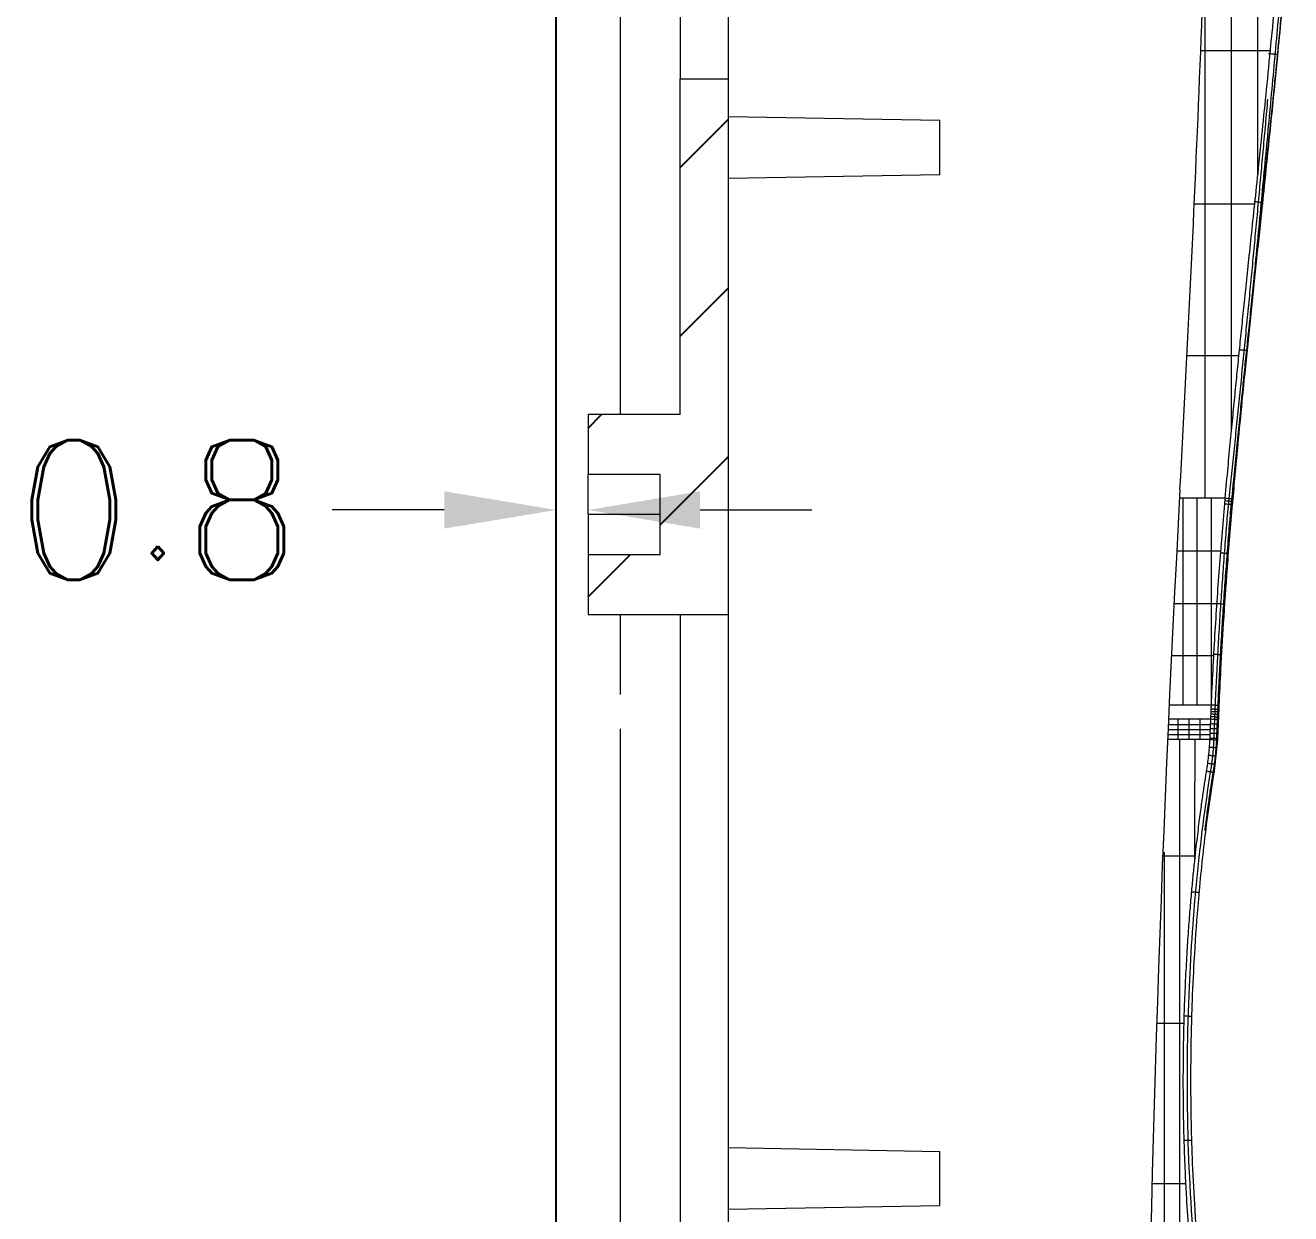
# Model space of a CAD drawing. Header units: millimetres. Extents: x -2408 to -1447, y -915 to -594.
# Drawn here: x -1907.45 to -1875.8, y -797.82 to -768.09 of the extents above; entities that cross this region are included whole.
import ezdxf

# ---------------------------------------------------------------- set-up
doc = ezdxf.new("R2010")
doc.units = ezdxf.units.MM
doc.layers.get('0').update_dxf_attribs({"linetype": 'CONTINUOUS'})
doc.layers.get('Defpoints').update_dxf_attribs({"linetype": 'CONTINUOUS'})
doc.layers.add('4', color=7, linetype='CONTINUOUS', true_color=0xffffff)
doc.styles.add('ROMANC', font='romanc.shx', dxfattribs={"bigfont": 'gbcbig.shx'})
doc.dimstyles.new('YanXiu', dxfattribs={"dimtxt": 2.5, "dimasz": 2.2, "dimexe": 0.66, "dimexo": 0.66, "dimgap": 0.66, "dimtad": 0, "dimdsep": 46, "dimtxsty": 'ROMANC', "dimcen": 0, "dimclrd": 256, "dimclre": 131, "dimclrt": 42, "dimazin": 2, "dimtfac": 1, "dimtofl": 0, "dimtmove": 0, "dimatfit": 3, "dimfxl": 0, "dimlwd": 5, "dimlwe": 5, "dimarcsym": 0})

# ---------------------------------------------------------------- blocks, each defined once
blk = doc.blocks.new('HATCH3')
at = {"color": 1, "linetype": 'Continuous'}
for p, q in [((1310.076, 1647.542), (1311.282, 1648.748)), ((1310.076, 1643.299), (1311.282, 1644.505)), ((1307.764, 1640.987), (1308.1, 1641.324)), ((1309.573, 1638.554), (1311.282, 1640.262)), ((1307.764, 1636.745), (1308.826, 1637.806))]:
    blk.add_line(p, q, dxfattribs=at)
blk = doc.blocks.new('*D51')
at = {"color": 131, "lineweight": 5}
for p, q in [((1516.092, 586.79), (1516.092, 587.485)), ((1516.892, 586.79), (1516.892, 587.485))]:
    blk.add_line(p, q, dxfattribs=at)
at = {"lineweight": 5}
for p, q in [((1513.292, 586.785), (1510.492, 586.785)), ((1519.692, 586.785), (1522.492, 586.785))]:
    blk.add_line(p, q, dxfattribs=at)
for points in [[(1513.292, 587.252), (1513.292, 586.319), (1516.092, 586.785)], [(1519.692, 587.252), (1519.692, 586.319), (1516.892, 586.785)]]:
    blk.add_solid(points)
at = {"layer": 'Defpoints', "color": 0}
for p in [(1516.092, 586.785), (1516.092, 586.09, 35), (1516.892, 586.09, 35)]:
    blk.add_point(p, dxfattribs=at)
at = {"color": 42, "insert": (1506.126, 586.785), "char_height": 3.5, "attachment_point": 5, "style": 'ROMANC'}
blk.add_mtext('0.8', dxfattribs=at)

msp = doc.modelspace()

# ---------------------------------------------------------------- linework, layer by layer
at = {"color": 1}
msp.add_line((-1894.172, -881.15, 35), (-1894.172, -650.987, 35), dxfattribs=at)
at = {"layer": '4', "color": 7, "linetype": 'Continuous', "lineweight": 5}
for p, q in [((-1891.072, -763.582, 35), (-1891.072, -769.432, 35)), ((-1889.872, -763.582, 35), (-1889.872, -769.432, 35)), ((-1892.572, -766.484, 35), (-1892.572, -777.832, 35)), ((-1894.172, -766.786, 35), (-1894.172, -784.832, 35)), ((-1878.057, -768.722, 35), (-1876.304, -768.722, 35)), ((-1891.072, -769.432, 35), (-1889.872, -769.432, 35)), ((-1891.072, -777.832, 35), (-1891.072, -769.432, 35)), ((-1889.872, -769.432, 35), (-1889.872, -782.832, 35)), ((-1889.872, -770.372, 35), (-1884.572, -770.465, 35)), ((-1884.572, -771.82, 35), (-1884.572, -770.465, 35)), ((-1889.872, -771.913, 35), (-1884.572, -771.82, 35)), ((-1878.211, -772.554, 35), (-1876.693, -772.554, 35)), ((-1878.395, -776.351, 35), (-1877.09, -776.351, 35)), ((-1893.372, -777.832, 35), (-1893.372, -779.332, 35)), ((-1891.072, -777.832, 35), (-1893.372, -777.832, 35)), ((-1891.572, -779.332, 35), (-1893.372, -779.332, 35)), ((-1893.372, -780.332, 35), (-1893.372, -779.332, 35)), ((-1891.572, -781.332, 35), (-1891.572, -779.332, 35)), ((-1877.432, -779.92, 35), (-1878.576, -779.92, 35)), ((-1893.372, -780.332, 35), (-1893.372, -781.332, 35)), ((-1891.572, -780.332, 35), (-1893.372, -780.332, 35)), ((-1878.646, -781.236, 35), (-1877.538, -781.236, 35)), ((-1893.372, -781.332, 35), (-1893.372, -782.832, 35)), ((-1893.372, -781.332, 35), (-1891.572, -781.332, 35)), ((-1893.372, -782.832, 35), (-1891.072, -782.832, 35)), ((-1892.572, -782.832, 35), (-1892.572, -784.83, 35)), ((-1891.072, -782.832, 35), (-1889.872, -782.832, 35)), ((-1891.072, -782.832, 35), (-1891.072, -817.832, 35)), ((-1889.872, -782.832, 35), (-1889.872, -817.832, 35)), ((-1878.714, -782.56, 35), (-1877.635, -782.56, 35)), ((-1878.778, -783.858, 35), (-1877.709, -783.858, 35)), ((-1894.172, -785.062, 35), (-1894.172, -784.832, 35)), ((-1877.779, -785.101, 35), (-1878.836, -785.097, 35)), ((-1892.572, -785.695, 35), (-1892.572, -800.095, 35)), ((-1878.858, -785.584, 35), (-1877.8, -785.584, 35)), ((-1877.794, -785.455, 35), (-1878.852, -785.455, 35)), ((-1877.816, -785.96, 35), (-1878.875, -785.961, 35)), ((-1878.87, -785.838, 35), (-1877.81, -785.838, 35)), ((-1878.864, -785.712, 35), (-1877.805, -785.712, 35)), ((-1894.172, -786.207, 35), (-1894.172, -799.583, 35)), ((-1878.997, -788.869, 35), (-1878.182, -788.869, 35)), ((-1879.149, -793.06, 35), (-1878.457, -793.06, 35)), ((-1889.872, -796.172, 35), (-1884.572, -796.265, 35)), ((-1884.572, -797.62, 35), (-1884.572, -796.265, 35)), ((-1879.267, -797.07, 35), (-1878.416, -797.07, 35)), ((-1889.872, -797.713, 35), (-1884.572, -797.62, 35))]:
    msp.add_line(p, q, dxfattribs=at)
for centre, major_axis, ratio, start_param, end_param in [((-1877.436, -779.92, 35), (0.199, -0.018), 0.000142, 4.729923, 6.728644), ((-1877.448, -780.06, 35), (0.199, -0.018), 0.00013, 4.729911, 6.729817), ((-1877.783, -785.101, 35), (0.2, -0.009), 0.000033, 6.264524, 7.836513), ((-1877.798, -785.455, 35), (0.2, -0.008), 0.000019, 6.263778, 7.836514), ((-1877.819, -785.959, 35), (0.2, -0.01), 0.002581, 4.729988, 6.751237), ((-1877.817, -785.924, 35), (0.2, -0.008), 0.002479, 4.729965, 6.749182)]:
    msp.add_ellipse(centre, major_axis=major_axis, ratio=ratio, start_param=start_param, end_param=end_param, dxfattribs=at)
for points, degree in [([(-1878.565, -779.706, 35), (-1878.468, -777.937, 35), (-1878.286, -774.397, 35), (-1878.053, -769.086, 35), (-1877.924, -765.545, 35), (-1877.866, -763.774, 35)], 3), ([(-1876.62, -771.851, 35), (-1876.62, -768.452, 35), (-1876.62, -765.052, 35)], 2), ([(-1877.432, -779.92, 35), (-1877.409, -779.653, 35), (-1877.363, -779.145, 35), (-1877.299, -778.463, 35), (-1877.238, -777.838, 35), (-1877.181, -777.255, 35), (-1877.125, -776.699, 35), (-1877.07, -776.152, 35), (-1877.013, -775.598, 35), (-1876.952, -775.015, 35), (-1876.886, -774.384, 35), (-1876.813, -773.686, 35), (-1876.729, -772.893, 35), (-1876.638, -772.024, 35), (-1876.541, -771.098, 35), (-1876.439, -770.098, 35), (-1876.331, -769.018, 35), (-1876.218, -767.848, 35), (-1876.104, -766.584, 35), (-1876.027, -765.664, 35), (-1875.989, -765.185, 35)], 3), ([(-1877.267, -779.935, 35), (-1876.503, -772.571, 35), (-1875.857, -765.196, 35)], 2), ([(-1876.124, -768.823, 35), (-1876.105, -768.825, 35), (-1876.348, -768.801, 35)], 2), ([(-1877.334, -779.929, 35), (-1876.809, -774.936, 35), (-1876.366, -769.935, 35)], 2), ([(-1876.506, -772.528, 35), (-1876.468, -772.532, 35), (-1876.711, -772.506, 35)], 2), ([(-1876.898, -776.231, 35), (-1876.844, -776.236, 35), (-1877.087, -776.211, 35)], 2), ([(-1878.565, -779.706, 35), (-1879.564, -797.928, 35), (-1879.738, -816.194, 35), (-1879.084, -834.432, 35)], 3), ([(-1878.489, -785.098, 35), (-1878.489, -782.509, 35), (-1878.489, -779.92, 35)], 2), ([(-1878.134, -785.1, 35), (-1878.134, -782.51, 35), (-1878.134, -779.92, 35)], 2), ([(-1877.779, -785.101, 35), (-1877.779, -782.511, 35), (-1877.779, -779.92, 35)], 2), ([(-1877.445, -780.06, 35), (-1877.443, -780.037, 35), (-1877.439, -779.99, 35), (-1877.435, -779.943, 35), (-1877.432, -779.92, 35)], 3), ([(-1877.264, -780.006, 35), (-1877.199, -780.011, 35), (-1877.441, -779.99, 35)], 2), ([(-1877.347, -780.07, 35), (-1877.34, -779.999, 35), (-1877.334, -779.928, 35)], 2), ([(-1877.279, -780.075, 35), (-1877.273, -780.005, 35), (-1877.267, -779.935, 35)], 2), ([(-1877.269, -780.076, 35), (-1877.267, -780.052, 35), (-1877.262, -780.006, 35), (-1877.258, -779.959, 35), (-1877.256, -779.936, 35)], 3), ([(-1877.25, -780.078, 35), (-1877.244, -780.007, 35), (-1877.237, -779.936, 35)], 2), ([(-1877.249, -780.078, 35), (-1877.237, -779.936, 35)], 1), ([(-1877.779, -785.101, 35), (-1877.754, -784.511, 35), (-1877.694, -783.347, 35), (-1877.58, -781.671, 35), (-1877.492, -780.59, 35), (-1877.445, -780.06, 35)], 3), ([(-1877.68, -785.106, 35), (-1877.568, -782.568, 35), (-1877.347, -780.039, 35)], 2), ([(-1877.612, -785.109, 35), (-1877.5, -782.573, 35), (-1877.277, -780.045, 35)], 2), ([(-1877.604, -785.109, 35), (-1877.579, -784.518, 35), (-1877.519, -783.359, 35), (-1877.405, -781.684, 35), (-1877.316, -780.605, 35), (-1877.269, -780.076, 35)], 3), ([(-1877.373, -781.31, 35), (-1877.306, -781.315, 35), (-1877.552, -781.296, 35)], 2), ([(-1877.465, -782.575, 35), (-1877.397, -782.58, 35), (-1877.643, -782.564, 35)], 2), ([(-1877.543, -783.842, 35), (-1877.474, -783.846, 35), (-1877.72, -783.832, 35)], 2), ([(-1877.794, -785.455, 35), (-1877.792, -785.413, 35), (-1877.789, -785.329, 35), (-1877.785, -785.244, 35), (-1877.784, -785.202, 35)], 3), ([(-1877.615, -785.335, 35), (-1877.545, -785.338, 35), (-1877.791, -785.328, 35)], 2), ([(-1877.612, -785.272, 35), (-1877.543, -785.275, 35), (-1877.789, -785.264, 35)], 2), ([(-1877.784, -785.202, 35), (-1877.784, -785.169, 35), (-1877.779, -785.135, 35), (-1877.779, -785.101, 35)], 3), ([(-1877.695, -785.459, 35), (-1877.689, -785.333, 35), (-1877.684, -785.206, 35)], 2), ([(-1877.684, -785.206, 35), (-1877.682, -785.156, 35), (-1877.68, -785.105, 35)], 2), ([(-1877.627, -785.462, 35), (-1877.621, -785.336, 35), (-1877.616, -785.209, 35)], 2), ([(-1877.619, -785.463, 35), (-1877.616, -785.378, 35), (-1877.612, -785.294, 35), (-1877.609, -785.21, 35)], 3), ([(-1877.616, -785.209, 35), (-1877.614, -785.159, 35), (-1877.612, -785.109, 35)], 2), ([(-1877.598, -785.463, 35), (-1877.587, -785.209, 35)], 1), ([(-1877.598, -785.463, 35), (-1877.593, -785.337, 35), (-1877.588, -785.21, 35)], 2), ([(-1877.588, -785.21, 35), (-1877.585, -785.16, 35), (-1877.583, -785.109, 35)], 2), ([(-1877.587, -785.211, 35), (-1877.583, -785.109, 35)], 1), ([(-1878.608, -785.961, 35), (-1878.608, -785.708, 35), (-1878.608, -785.455, 35)], 2), ([(-1878.335, -785.96, 35), (-1878.335, -785.708, 35), (-1878.335, -785.455, 35)], 2), ([(-1878.061, -785.96, 35), (-1878.061, -785.708, 35), (-1878.061, -785.455, 35)], 2), ([(-1877.814, -785.924, 35), (-1877.811, -785.847, 35), (-1877.804, -785.691, 35), (-1877.797, -785.534, 35), (-1877.794, -785.455, 35)], 3), ([(-1877.63, -785.695, 35), (-1877.56, -785.699, 35), (-1877.807, -785.688, 35)], 2), ([(-1877.625, -785.578, 35), (-1877.555, -785.581, 35), (-1877.802, -785.57, 35)], 2), ([(-1877.618, -785.399, 35), (-1877.548, -785.402, 35), (-1877.794, -785.391, 35)], 2), ([(-1877.714, -785.929, 35), (-1877.704, -785.694, 35), (-1877.695, -785.459, 35)], 2), ([(-1877.646, -785.931, 35), (-1877.637, -785.697, 35), (-1877.627, -785.462, 35)], 2), ([(-1877.639, -785.931, 35), (-1877.636, -785.853, 35), (-1877.629, -785.698, 35), (-1877.622, -785.541, 35), (-1877.619, -785.463, 35)], 3), ([(-1877.618, -785.932, 35), (-1877.598, -785.461, 35)], 1), ([(-1877.618, -785.932, 35), (-1877.608, -785.698, 35), (-1877.598, -785.463, 35)], 2), ([(-1878.19, -788.941, 35), (-1878.19, -787.451, 35), (-1878.189, -785.96, 35)], 2), ([(-1877.9, -786.756, 35), (-1877.88, -786.635, 35), (-1877.845, -786.382, 35), (-1877.822, -786.105, 35), (-1877.816, -785.96, 35)], 3), ([(-1877.816, -785.96, 35), (-1877.815, -785.954, 35), (-1877.815, -785.942, 35), (-1877.814, -785.93, 35), (-1877.814, -785.924, 35)], 3), ([(-1877.635, -785.813, 35), (-1877.565, -785.817, 35), (-1877.812, -785.806, 35)], 2), ([(-1877.799, -786.772, 35), (-1877.733, -786.368, 35), (-1877.713, -785.96, 35)], 2), ([(-1877.732, -786.783, 35), (-1877.665, -786.375, 35), (-1877.645, -785.963, 35)], 2), ([(-1877.716, -785.965, 35), (-1877.715, -785.947, 35), (-1877.714, -785.928, 35)], 2), ([(-1877.707, -786.792, 35), (-1877.619, -785.964, 35)], 1), ([(-1877.648, -785.968, 35), (-1877.647, -785.949, 35), (-1877.646, -785.931, 35)], 2), ([(-1877.641, -785.967, 35), (-1877.64, -785.961, 35), (-1877.64, -785.949, 35), (-1877.639, -785.937, 35), (-1877.639, -785.931, 35)], 3), ([(-1877.62, -785.969, 35), (-1877.619, -785.95, 35), (-1877.618, -785.932, 35)], 2), ([(-1877.619, -785.969, 35), (-1877.618, -785.932, 35)], 1), ([(-1877.66, -786.17, 35), (-1877.577, -786.176, 35), (-1877.831, -786.157, 35)], 2), ([(-1877.703, -786.583, 35), (-1877.621, -786.594, 35), (-1877.873, -786.56, 35)], 2), ([(-1877.679, -786.376, 35), (-1877.596, -786.385, 35), (-1877.849, -786.359, 35)], 2), ([(-1878.276, -799.033, 35), (-1878.28, -798.992, 35), (-1878.288, -798.907, 35), (-1878.3, -798.767, 35), (-1878.313, -798.614, 35), (-1878.327, -798.447, 35), (-1878.341, -798.264, 35), (-1878.356, -798.066, 35), (-1878.371, -797.85, 35), (-1878.386, -797.614, 35), (-1878.401, -797.357, 35), (-1878.417, -797.077, 35), (-1878.431, -796.771, 35), (-1878.446, -796.437, 35), (-1878.458, -796.072, 35), (-1878.469, -795.67, 35), (-1878.478, -795.231, 35), (-1878.482, -794.748, 35), (-1878.482, -794.224, 35), (-1878.476, -793.635, 35), (-1878.463, -792.999, 35), (-1878.44, -792.337, 35), (-1878.407, -791.641, 35), (-1878.37, -791.019, 35), (-1878.331, -790.469, 35), (-1878.291, -789.976, 35), (-1878.251, -789.535, 35), (-1878.212, -789.143, 35), (-1878.174, -788.792, 35), (-1878.139, -788.482, 35), (-1878.106, -788.206, 35), (-1878.074, -787.958, 35), (-1878.044, -787.733, 35), (-1878.017, -787.529, 35), (-1877.99, -787.344, 35), (-1877.965, -787.176, 35), (-1877.942, -787.022, 35), (-1877.92, -786.882, 35), (-1877.906, -786.796, 35), (-1877.9, -786.756, 35)], 3), ([(-1878.106, -789.789, 35), (-1878.021, -789.797, 35), (-1878.276, -789.774, 35)], 2), ([(-1878.291, -792.888, 35), (-1878.206, -792.891, 35), (-1878.462, -792.883, 35)], 2), ([(-1878.293, -795.992, 35), (-1878.208, -795.99, 35), (-1878.465, -795.997, 35)], 2)]:
    msp.add_open_spline(points, degree=degree, dxfattribs=at)
for points, knots in [([(-1877.277, -778.25, 35), (-1877.277, -777.468, 35), (-1877.277, -775.261, 35), (-1877.277, -770.863, 35), (-1877.277, -767.246, 35), (-1877.277, -765.054, 35)], [0, 0, 0, 0, 0.177812, 0.501666, 1, 1, 1, 1]), ([(-1877.256, -779.936, 35), (-1877.237, -779.723, 35), (-1877.196, -779.275, 35), (-1877.134, -778.612, 35), (-1877.071, -777.961, 35), (-1877.011, -777.356, 35), (-1876.953, -776.78, 35), (-1876.895, -776.215, 35), (-1876.835, -775.643, 35), (-1876.772, -775.043, 35), (-1876.704, -774.394, 35), (-1876.627, -773.675, 35), (-1876.542, -772.877, 35), (-1876.449, -772.002, 35), (-1876.349, -771.053, 35), (-1876.243, -770.029, 35), (-1876.131, -768.921, 35), (-1876.015, -767.72, 35), (-1875.901, -766.47, 35), (-1875.83, -765.619, 35), (-1875.796, -765.2, 35)], [0, 0, 0, 0, 0.043198, 0.091254, 0.135043, 0.175722, 0.214449, 0.252381, 0.290783, 0.331076, 0.374692, 0.423046, 0.477491, 0.537264, 0.601486, 0.670782, 0.74578, 0.827003, 0.915044, 1, 1, 1, 1]), ([(-1877.237, -779.937, 35), (-1877.196, -779.484, 35), (-1877.122, -778.671, 35), (-1877.017, -777.591, 35), (-1876.933, -776.751, 35), (-1876.862, -776.052, 35), (-1876.727, -774.739, 35), (-1876.551, -773.078, 35), (-1876.346, -771.117, 35), (-1876.214, -769.816, 35), (-1876.11, -768.758, 35), (-1876.019, -767.804, 35), (-1875.908, -766.586, 35), (-1875.834, -765.685, 35), (-1875.796, -765.2, 35)], [0, 0, 0, 0, 0.092212, 0.165451, 0.219713, 0.263275, 0.307737, 0.487213, 0.601632, 0.707193, 0.752232, 0.816915, 0.901506, 1, 1, 1, 1]), ([(-1877.935, -779.92, 35), (-1877.935, -778.581, 35), (-1877.935, -775.818, 35), (-1877.934, -771.073, 35), (-1877.934, -767.667, 35), (-1877.934, -765.685, 35)], [0, 0, 0, 0, 0.282166, 0.582382, 1, 1, 1, 1]), ([(-1877.583, -785.11, 35), (-1877.57, -784.806, 35), (-1877.537, -784.12, 35), (-1877.472, -782.972, 35), (-1877.377, -781.598, 35), (-1877.296, -780.607, 35), (-1877.249, -780.078, 35)], [0, 0, 0, 0, 0.180752, 0.408662, 0.683738, 1, 1, 1, 1]), ([(-1894.172, -786.207, 35), (-1894.172, -786.02, 35), (-1894.172, -785.641, 35), (-1894.172, -785.255, 35), (-1894.172, -785.062, 35)], [0, 0, 0, 0, 0.500316, 1, 1, 1, 1]), ([(-1878.573, -799.699, 35), (-1878.573, -799.416, 35), (-1878.573, -798.83, 35), (-1878.573, -797.934, 35), (-1878.573, -796.952, 35), (-1878.573, -795.877, 35), (-1878.573, -794.648, 35), (-1878.573, -793.305, 35), (-1878.573, -791.92, 35), (-1878.573, -790.624, 35), (-1878.573, -789.499, 35), (-1878.573, -787.967, 35), (-1878.573, -786.807, 35), (-1878.572, -785.961, 35)], [0, 0, 0, 0, 0.061677, 0.128131, 0.195529, 0.27612, 0.362928, 0.463933, 0.569394, 0.665358, 0.746845, 0.815096, 1, 1, 1, 1]), ([(-1878.174, -799.023, 35), (-1878.277, -797.89, 35), (-1878.409, -795.598, 35), (-1878.368, -792.388, 35), (-1878.165, -789.434, 35), (-1877.936, -787.65, 35), (-1877.799, -786.772, 35)], [0, 0, 0, 0, 0.277342, 0.56072, 0.783385, 1, 1, 1, 1]), ([(-1878.085, -799.014, 35), (-1878.125, -798.59, 35), (-1878.191, -797.774, 35), (-1878.251, -796.619, 35), (-1878.283, -795.608, 35), (-1878.292, -794.768, 35), (-1878.291, -794.077, 35), (-1878.282, -793.377, 35), (-1878.259, -792.53, 35), (-1878.207, -791.418, 35), (-1878.114, -790.062, 35), (-1877.956, -788.464, 35), (-1877.798, -787.323, 35), (-1877.7, -786.714, 35)], [0, 0, 0, 0, 0.103508, 0.199246, 0.281183, 0.349331, 0.403695, 0.449224, 0.519478, 0.609713, 0.7199, 0.85002, 1, 1, 1, 1]), ([(-1877.938, -788.234, 35), (-1877.937, -788.223, 35), (-1877.926, -788.13, 35), (-1877.904, -787.963, 35), (-1877.875, -787.739, 35), (-1877.847, -787.537, 35), (-1877.82, -787.353, 35), (-1877.795, -787.185, 35), (-1877.772, -787.033, 35), (-1877.751, -786.901, 35), (-1877.738, -786.819, 35), (-1877.732, -786.783, 35)], [0, 0, 0, 0, 0.022194, 0.191756, 0.344977, 0.483802, 0.610174, 0.725385, 0.830351, 0.925956, 1, 1, 1, 1]), ([(-1878.956, -799.698, 35), (-1878.956, -799.416, 35), (-1878.956, -798.829, 35), (-1878.956, -797.934, 35), (-1878.956, -796.952, 35), (-1878.956, -795.877, 35), (-1878.956, -794.648, 35), (-1878.956, -793.305, 35), (-1878.956, -791.92, 35), (-1878.956, -790.624, 35), (-1878.956, -789.591, 35), (-1878.956, -788.998, 35), (-1878.956, -788.777, 35)], [0, 0, 0, 0, 0.077507, 0.161107, 0.245894, 0.347278, 0.456484, 0.583548, 0.716218, 0.836941, 0.939452, 1, 1, 1, 1])]:
    msp.add_open_spline(points, degree=3, knots=knots, dxfattribs=at)
for points, weights, knots in [([(-1877.587, -785.21, 35), (-1877.589, -785.21, 35), (-1877.599, -785.21, 35), (-1877.616, -785.209, 35), (-1877.651, -785.208, 35), (-1877.711, -785.205, 35), (-1877.784, -785.202, 35)], [1.03849578664, 1.07486632205, 1.13700881777, 1.22492327378, 1.05528946053, 0.981607135919, 1.00387629994], [0, 0, 0, 0, 0.341351, 0.341351, 0.341351, 1, 1, 1, 1]), ([(-1877.706, -786.787, 35), (-1877.705, -786.788, 35), (-1877.714, -786.786, 35), (-1877.732, -786.783, 35), (-1877.766, -786.778, 35), (-1877.826, -786.768, 35), (-1877.9, -786.756, 35)], [1.03039014788, 1.06643877511, 1.13455791571, 1.23474756969, 1.05765727278, 0.980762815919, 1.00406419911], [0, 0, 0, 0, 0.36133, 0.36133, 0.36133, 1, 1, 1, 1])]:
    msp.add_rational_spline(points, weights, degree=3, knots=knots, dxfattribs=at)
msp.add_rational_spline([(-1877.732, -786.783, 35), (-1877.722, -786.785, 35), (-1877.715, -786.786, 35), (-1877.711, -786.787, 35)], [1.00498934353, 0.998088604791, 0.998346151734, 1.00576198436], degree=3, dxfattribs=at)

# ---------------------------------------------------------------- block references
at = {"layer": '4', "color": 7, "linetype": 'Continuous', "lineweight": -3, "xscale": 0.9950248760001159, "yscale": 0.9950248759998885, "zscale": 0.9950248760000022}
msp.add_blockref('HATCH3', (-3194.63, -2410.99, 35), dxfattribs=at)

# ---------------------------------------------------------------- dimensions: what is measured, and where the dimension line sits
dim = msp.add_linear_dim(base=(-1894.172, -780.217), p1=(-1893.372, -780.912, 35), p2=(-1894.172, -780.912, 35), dimstyle='YanXiu', override={"dimtxt": 3.5, "dimasz": 2.8, "dimexe": 0.69965, "dimexo": 0.69965, "dimgap": 0.69965})
dim.commit()
dim.dimension.update_dxf_attribs({"geometry": '*D51', "text_midpoint": (-1904.138, -780.217), "insert": (-3410.264, -1367.002)})

doc.saveas('drawing.dxf')
